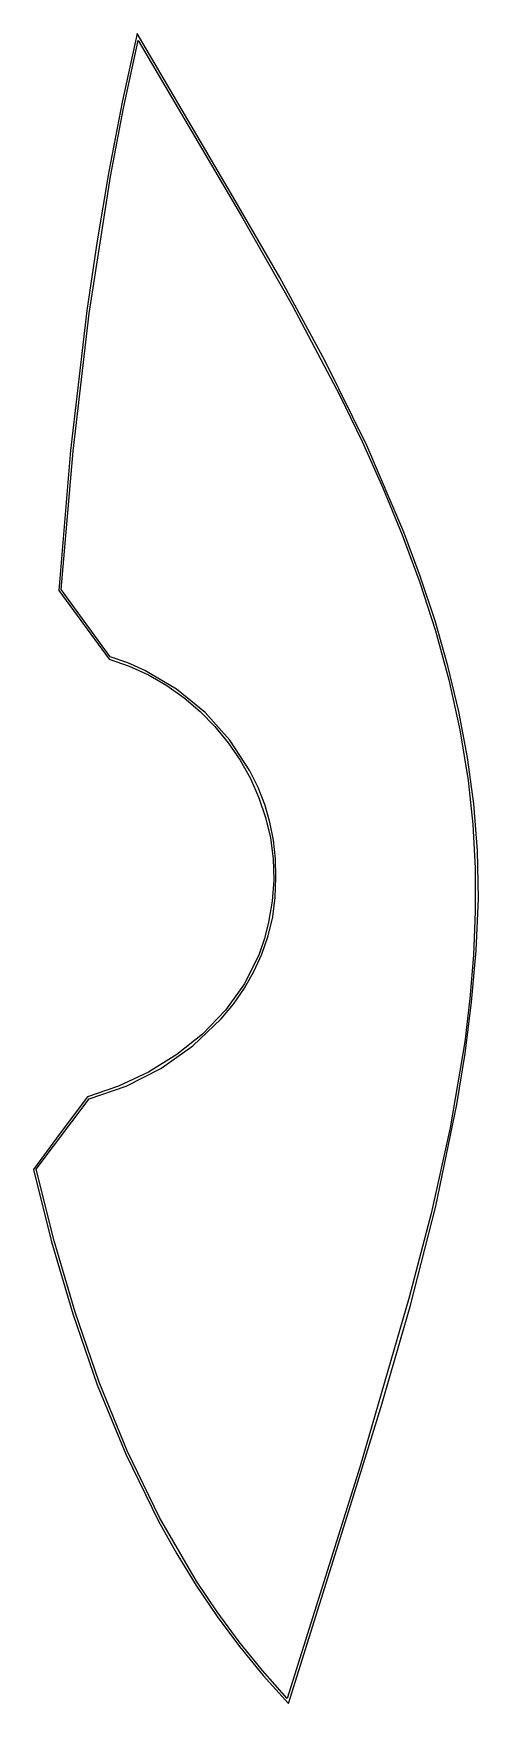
# Model space of a CAD drawing. Extents: x 0 to 44, y 0 to 166.
import ezdxf

# ---------------------------------------------------------------- set-up
doc = ezdxf.new("R2010")
doc.units = 0

msp = doc.modelspace()

# ---------------------------------------------------------------- linework, layer by layer
at = {"layer": 'Layer 1'}
for p, q in [((10.3187, 166.296), (8.831979, 159.440613)), ((8.97491, 158.830814), (10.4262, 165.585)), ((19.8635, 150.037), (10.3187, 166.296)), ((10.3187, 166.296), (10.3187, 166.296)), ((10.4262, 165.585), (10.426187, 165.584933)), ((10.426187, 165.584933), (20.712645, 148.086677)), ((8.831979, 159.440613), (7.511788, 152.550469)), ((7.687996, 152.043078), (8.97491, 158.830814)), ((5.56097, 138.386875), (7.687996, 152.043078)), ((7.511788, 152.550469), (6.348168, 145.63084)), ((24.544122, 141.960351), (19.8635, 150.037)), ((20.712645, 148.086677), (25.753635, 139.215404)), ((6.348168, 145.63084), (5.33116, 138.687)), ((29.033214, 133.696805), (24.544122, 141.960351)), ((5.33116, 138.687), (3.697147, 124.747781)), ((3.952472, 124.656234), (5.56097, 138.386875)), ((25.753635, 139.215404), (30.50505, 130.202883)), ((33.194726, 125.244715), (29.033214, 133.696805)), ((30.50505, 130.202883), (32.720271, 125.629634)), ((32.720271, 125.629634), (34.800825, 121.004249)), ((36.89261, 116.602436), (33.194726, 125.244715)), ((3.697147, 124.747781), (2.53008, 110.775)), ((2.76985, 110.891), (3.952472, 124.656234)), ((34.800825, 121.004249), (36.725953, 116.32112)), ((38.525176, 112.209461), (36.89261, 116.602436)), ((36.725953, 116.32112), (38.474898, 111.574639)), ((38.474898, 111.574639), (40.026902, 106.759198)), ((39.990816, 107.768321), (38.525176, 112.209461)), ((2.53008, 110.775), (7.54062, 103.92891)), ((7.65637, 104.169), (2.76985, 110.891)), ((41.272525, 103.27881), (39.990816, 107.768321)), ((40.026902, 106.759198), (41.361206, 101.869188)), ((7.54062, 103.92891), (9.54662, 103.244006)), ((9.397276, 103.566337), (7.65637, 104.169)), ((11.083043, 102.824104), (9.397276, 103.566337)), ((9.54662, 103.244006), (11.466261, 102.368579)), ((42.353296, 98.740722), (41.272525, 103.27881)), ((14.255108, 100.952455), (11.083043, 102.824104)), ((11.466261, 102.368579), (13.28905, 101.316242)), ((41.361206, 101.869188), (42.457054, 96.899003)), ((13.28905, 101.316242), (15.004493, 100.100607)), ((17.104457, 98.617106), (14.255108, 100.952455)), ((15.004493, 100.100607), (16.602097, 98.735286)), ((16.602097, 98.735286), (18.071367, 97.233893)), ((19.562984, 95.881113), (17.104457, 98.617106)), ((43.216123, 94.153852), (42.353296, 98.740722)), ((18.071367, 97.233893), (19.40181, 95.610039)), ((42.457054, 96.899003), (43.293687, 91.843033)), ((19.40181, 95.610039), (20.582932, 93.877338)), ((21.562579, 92.80753), (19.562984, 95.881113)), ((20.582932, 93.877338), (21.60424, 92.049401)), ((43.844, 89.517994), (43.216123, 94.153852)), ((22.368994, 91.163848), (21.562579, 92.80753)), ((21.60424, 92.049401), (22.45524, 90.139841)), ((43.293687, 91.843033), (43.748046, 87.483217)), ((23.035135, 89.459414), (22.368994, 91.163848)), ((22.45524, 90.139841), (23.125438, 88.162272)), ((23.55249, 87.70211), (23.035135, 89.459414)), ((44.219921, 84.832942), (43.844, 89.517994)), ((23.125438, 88.162272), (23.60434, 86.130305)), ((23.912545, 85.899819), (23.55249, 87.70211)), ((43.748046, 87.483217), (43.976078, 83.13113)), ((23.60434, 86.130305), (23.881453, 84.057552)), ((24.106786, 84.060422), (23.912545, 85.899819)), ((23.881453, 84.057552), (23.946283, 81.957627)), ((24.1267, 82.1918), (24.106786, 84.060422)), ((44.32688, 80.09849), (44.219921, 84.832942)), ((23.946283, 81.957627), (23.788337, 79.844142)), ((24.080668, 80.195603), (24.1267, 82.1918)), ((43.976078, 83.13113), (43.994077, 78.787704)), ((23.828709, 78.254662), (24.080668, 80.195603)), ((44.077864, 74.913296), (44.32688, 80.09849)), ((23.383116, 76.374796), (23.828709, 78.254662)), ((23.788337, 79.844142), (23.39712, 77.73071)), ((43.994077, 78.787704), (43.818339, 74.453875)), ((23.39712, 77.73071), (23.00048, 76.100146)), ((23.00048, 76.100146), (22.466089, 74.534446)), ((22.756188, 74.561819), (23.383116, 76.374796)), ((43.621434, 69.762333), (44.077864, 74.913296)), ((22.466089, 74.534446), (21.018723, 71.604106)), ((21.960218, 72.821547), (22.756188, 74.561819)), ((43.818339, 74.453875), (43.46516, 70.130576)), ((21.018723, 71.604106), (19.124361, 68.95262)), ((21.007504, 71.159797), (21.960218, 72.821547)), ((19.910342, 69.582384), (21.007504, 71.159797)), ((43.46516, 70.130576), (42.950835, 65.81874)), ((19.124361, 68.95262), (16.85234, 66.59292)), ((18.681026, 68.095125), (19.910342, 69.582384)), ((42.975351, 64.643156), (43.621434, 69.762333)), ((16.85234, 66.59292), (14.271998, 64.537938)), ((15.87512, 65.414331), (18.681026, 68.095125)), ((12.688154, 63.163944), (15.87512, 65.414331)), ((42.950835, 65.81874), (41.503931, 57.233195)), ((14.271998, 64.537938), (11.452672, 62.800604)), ((42.15738, 59.553318), (42.975351, 64.643156)), ((11.452672, 62.800604), (8.4637, 61.393851)), ((9.218495, 61.390491), (12.688154, 63.163944)), ((0.28112, 53.1125), (5.56451, 60.1405)), ((5.37442, 60.33061), (2.655128, 56.726723)), ((8.4637, 61.393851), (5.37442, 60.33061)), ((5.56451, 60.1405), (9.218495, 61.390491)), ((40.076822, 49.451876), (42.15738, 59.553318)), ((2.655128, 56.726723), (0.00008, 53.10419)), ((41.503931, 57.233195), (39.607989, 48.704712)), ((0.00008, 53.10419), (1.81642, 45.889382)), ((2.078947, 45.97798), (0.28112, 53.1125)), ((39.607989, 48.704712), (37.393376, 40.24076)), ((37.521862, 39.43844), (40.076822, 49.451876)), ((1.81642, 45.889382), (3.919895, 38.717348)), ((4.154756, 38.884121), (2.078947, 45.97798)), ((37.393376, 40.24076), (32.529587, 23.536333)), ((3.919895, 38.717348), (6.361032, 31.646838)), ((6.559061, 31.888412), (4.154756, 38.884121)), ((34.634606, 29.493441), (37.521862, 39.43844)), ((6.361032, 31.646838), (9.190358, 24.736603)), ((9.342371, 25.048342), (6.559061, 31.888412)), ((31.557154, 19.597312), (34.634606, 29.493441)), ((12.555199, 18.4214), (9.342371, 25.048342)), ((9.190358, 24.736603), (12.458398, 18.04539)), ((32.529587, 23.536333), (25.275907, 0.394233)), ((16.248057, 12.065075), (12.555199, 18.4214)), ((25.40008, -0.12661), (31.557154, 19.597312)), ((12.458398, 18.04539), (14.272726, 14.800277)), ((14.272726, 14.800277), (16.215681, 11.631951)), ((18.290281, 9.006359), (16.248057, 12.065075)), ((16.215681, 11.631951), (18.293578, 8.547755)), ((20.471455, 6.036856), (18.290281, 9.006359)), ((18.293578, 8.547755), (20.512733, 5.555034)), ((22.797893, 3.163752), (20.471455, 6.036856)), ((20.512733, 5.555034), (22.879461, 2.661131)), ((25.275907, 0.394233), (22.797893, 3.163752)), ((22.879461, 2.661131), (25.40008, -0.12661))]:
    msp.add_line(p, q, dxfattribs=at)

doc.saveas('drawing.dxf')
